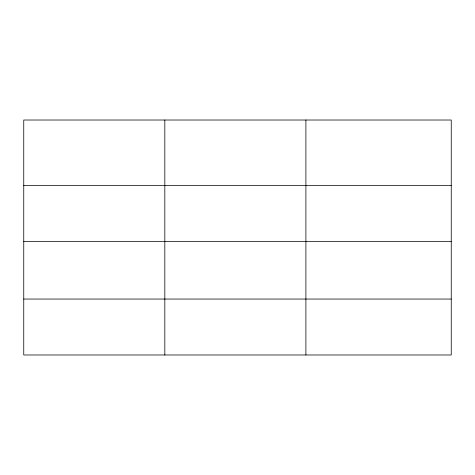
<?xml version="1.0" encoding="UTF-8"?>
<svg xmlns="http://www.w3.org/2000/svg" width="475" height="475" viewBox="0 0 475 475"><rect width="100%" height="100%" fill="white"/><g stroke="black" fill="none" stroke-linecap="round" stroke-linejoin="round"><path stroke-width="0.71" d="M451.25 241.425L451.25 120.021L23.75 120.021L23.75 354.979L451.25 354.979L451.25 241.425L23.75 241.425M23.75 185.493L451.25 185.493M23.75 299.048L451.25 299.048M305.9 120.021L305.9 354.979M164.825 120.021L164.825 354.979"/></g></svg>
